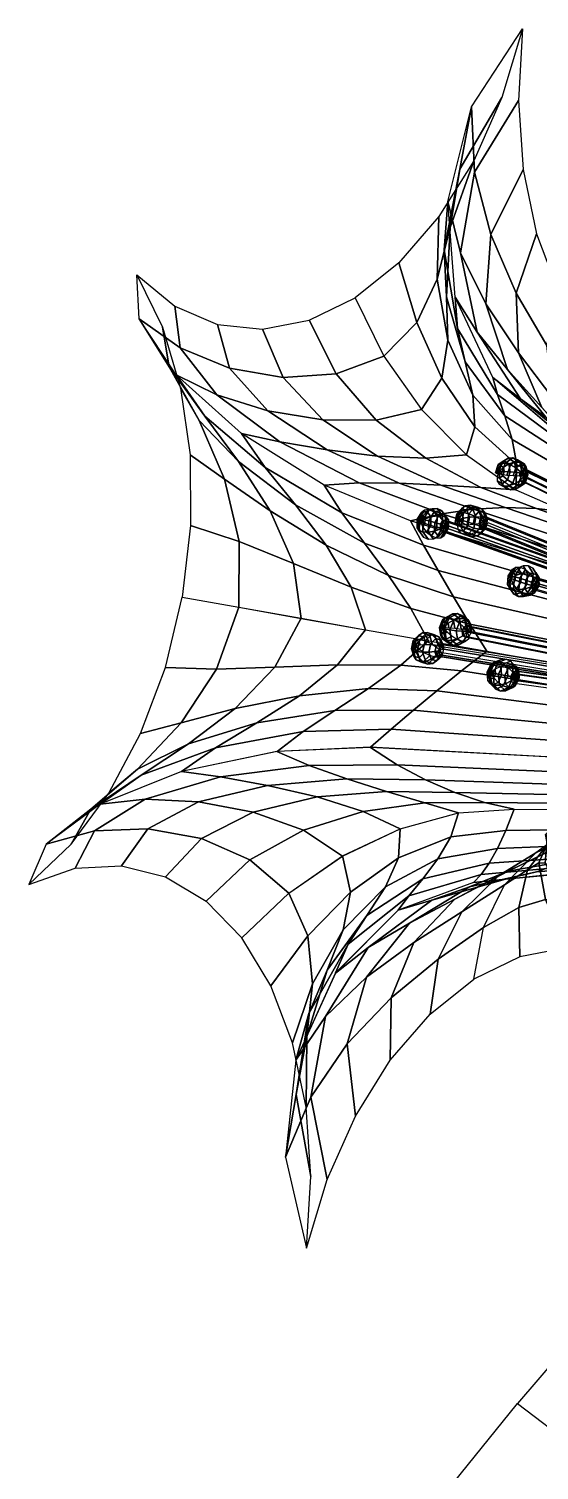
# Model space of a CAD drawing. Header units: inches. Extents: x -336 to -192, y -475 to -71.
# Drawn here: x -302.064 to -300.684, y -196.124 to -192.228 of the extents above; entities that cross this region are included whole.
import ezdxf

# ---------------------------------------------------------------- set-up
doc = ezdxf.new("R2010")
doc.units = ezdxf.units.IN
for name, color, linetype in [('0153', 7, 'Continuous'), ('0153-2', 7, 'Continuous'), ('0153-3', 2, 'Continuous'), ('0153-4', 64, 'Continuous')]:
    doc.layers.add(name, color=color, linetype=linetype)

# ---------------------------------------------------------------- blocks, each defined once
blk = doc.blocks.new('C11_0153')
at = {"layer": '0153-2'}
mesh = blk.add_polymesh((6, 6), dxfattribs=at)
for k, corner in enumerate([(-8.3203, -7.1813, 16.5034), (-8.2118, -7.4019, 16.5331), (-8.0688, -7.6037, 16.5198), (-7.8992, -7.7754, 16.4642), (-7.7125, -7.9077, 16.3695), (-7.5189, -7.9932, 16.2409), (-8.1545, -7.0491, 16.6769), (-8.0874, -7.2747, 16.7065), (-7.9928, -7.486, 16.6761), (-7.8667, -7.6694, 16.5941), (-7.7088, -7.8129, 16.4724), (-7.5214, -7.9072, 16.3265), (-8.0031, -6.8742, 16.8237), (-8.0096, -7.1105, 16.8694), (-7.9697, -7.342, 16.8375), (-7.8753, -7.5502, 16.739), (-7.7257, -7.7178, 16.5922), (-7.5278, -7.8318, 16.4215), (-7.8716, -6.663, 16.9383), (-7.961, -6.915, 17.0085), (-7.975, -7.1778, 16.9871), (-7.9044, -7.4242, 16.8839), (-7.7532, -7.6276, 16.7196), (-7.5379, -7.7683, 16.5245), (-7.7649, -6.4231, 17.0167), (-7.9238, -6.6952, 17.1116), (-7.9835, -7.0003, 17.1092), (-7.9335, -7.2981, 17.0141), (-7.7813, -7.5478, 16.8452), (-7.5516, -7.7175, 16.6339), (-7.6867, -6.1634, 17.0559), (-7.8796, -6.4588, 17.1676), (-7.9694, -6.8172, 17.1886), (-7.9412, -7.1788, 17.1152), (-7.7998, -7.4834, 16.9598), (-7.5687, -7.6802, 16.7482)]):
    mesh.set_mesh_vertex(divmod(k, 6), corner)
mesh = blk.add_polymesh((6, 6), dxfattribs=at)
for k, corner in enumerate([(-7.4413, -7.3372, 17.6083), (-7.4744, -7.5327, 17.46), (-7.4555, -7.7125, 17.2907), (-7.3856, -7.8666, 17.1099), (-7.2687, -7.9865, 16.9274), (-7.1111, -8.0656, 16.7535), (-7.5516, -7.1561, 17.4348), (-7.5949, -7.3621, 17.3256), (-7.5722, -7.5606, 17.2048), (-7.4886, -7.7366, 17.0693), (-7.354, -7.8759, 16.9184), (-7.1824, -7.9674, 16.7526), (-7.6337, -6.9398, 17.288), (-7.7113, -7.1635, 17.2443), (-7.7026, -7.3895, 17.1732), (-7.614, -7.5967, 17.0675), (-7.4604, -7.7649, 16.9257), (-7.2652, -7.8785, 16.7516), (-7.6847, -6.6962, 17.1734), (-7.8073, -6.9424, 17.2017), (-7.8257, -7.2044, 17.1749), (-7.7432, -7.4529, 17.0866), (-7.5772, -7.659, 16.9408), (-7.358, -7.8003, 16.7505), (-7.7026, -6.4343, 17.095), (-7.8681, -6.7053, 17.1817), (-7.9211, -7.0116, 17.1876), (-7.8582, -7.3116, 17.1087), (-7.6939, -7.5634, 16.9551), (-7.4597, -7.7339, 16.7494), (-7.6867, -6.1636, 17.0559), (-7.8796, -6.459, 17.1677), (-7.9694, -6.8174, 17.1886), (-7.9412, -7.179, 17.1153), (-7.7998, -7.4836, 16.9598), (-7.5687, -7.6804, 16.7482)]):
    mesh.set_mesh_vertex(divmod(k, 6), corner)
mesh = blk.add_polymesh((6, 6), dxfattribs=at)
for k, corner in enumerate([(-8.9745, -8.3147, 15.9508), (-8.7605, -8.3526, 16.0696), (-8.5251, -8.3944, 16.1343), (-8.2814, -8.4376, 16.1415), (-8.0427, -8.4798, 16.0906), (-7.8223, -8.5189, 15.9846), (-8.9432, -8.0433, 15.9304), (-8.7591, -8.1042, 16.067), (-8.5543, -8.1867, 16.1431), (-8.3348, -8.2759, 16.1546), (-8.109, -8.3571, 16.1022), (-7.8861, -8.4159, 15.9918), (-8.9454, -7.7761, 15.87), (-8.8153, -7.8673, 16.0508), (-8.6417, -7.9881, 16.158), (-8.4305, -8.1171, 16.1847), (-8.1938, -8.2324, 16.1328), (-7.9478, -8.3136, 16.0136), (-8.9812, -7.5228, 15.7718), (-8.9104, -7.6456, 16.0092), (-8.7622, -7.8014, 16.1624), (-8.5466, -7.965, 16.218), (-8.2851, -8.1102, 16.1755), (-8.0064, -8.2135, 16.0496), (-9.0491, -7.2928, 15.6393), (-9.0247, -7.4426, 15.9314), (-8.8898, -7.629, 16.1404), (-8.6609, -7.8232, 16.241), (-8.3705, -7.9947, 16.2236), (-8.061, -8.1171, 16.0993), (-9.1468, -7.0945, 15.4775), (-9.1374, -7.2609, 15.8078), (-8.9976, -7.4728, 16.0771), (-8.7506, -7.6949, 16.2403), (-8.4376, -7.8901, 16.2703), (-8.1109, -8.0259, 16.162)]):
    mesh.set_mesh_vertex(divmod(k, 6), corner)
mesh = blk.add_polymesh((6, 6), dxfattribs=at)
for k, corner in enumerate([(-8.3203, -7.1813, 16.5034), (-8.2117, -7.4019, 16.5331), (-8.0687, -7.6036, 16.5199), (-7.8991, -7.7754, 16.4644), (-7.7124, -7.9076, 16.3697), (-7.5188, -7.9931, 16.2411), (-8.4944, -7.2659, 16.3095), (-8.3925, -7.4692, 16.3767), (-8.2412, -7.6444, 16.4075), (-8.0533, -7.7885, 16.3923), (-7.8449, -7.8997, 16.3253), (-7.6338, -7.9788, 16.205), (-8.6704, -7.2998, 16.1023), (-8.5932, -7.4827, 16.2384), (-8.4429, -7.6437, 16.326), (-8.2359, -7.7803, 16.3491), (-7.9963, -7.8904, 16.2996), (-7.7523, -7.975, 16.1787), (-8.8419, -7.2818, 15.8894), (-8.796, -7.4476, 16.1058), (-8.651, -7.6089, 16.2563), (-8.4265, -7.7572, 16.3195), (-8.154, -7.8833, 16.2863), (-7.8725, -7.9817, 16.1627), (-9.0027, -7.2125, 15.6786), (-8.9831, -7.3708, 15.9665), (-8.8433, -7.5487, 16.1797), (-8.6048, -7.7262, 16.2884), (-8.3053, -7.882, 16.2787), (-7.9925, -7.9987, 16.1572), (-9.1467, -7.0945, 15.4776), (-9.1373, -7.261, 15.808), (-8.9975, -7.4729, 16.0772), (-8.7505, -7.695, 16.2404), (-8.4375, -7.8902, 16.2704), (-8.1108, -8.026, 16.1621)]):
    mesh.set_mesh_vertex(divmod(k, 6), corner)
mesh = blk.add_polymesh((6, 6), dxfattribs=at)
for k, corner in enumerate([(-8.1108, -8.026, 16.1621), (-7.9925, -7.9987, 16.1572), (-7.8725, -7.9817, 16.1627), (-7.7523, -7.975, 16.1787), (-7.6338, -7.9788, 16.205), (-7.5188, -7.9931, 16.2411), (-7.2951, -8.2759, 15.7091), (-7.1959, -8.2507, 15.7018), (-7.1048, -8.234, 15.6994), (-7.0169, -8.2264, 15.705), (-6.9272, -8.2285, 15.7212), (-6.8309, -8.2406, 15.7507), (-6.4857, -8.5135, 15.2384), (-6.4128, -8.4941, 15.2322), (-6.3455, -8.48, 15.227), (-6.2804, -8.4722, 15.2267), (-6.2141, -8.4716, 15.2349), (-6.1433, -8.4792, 15.2554), (-5.6831, -8.7387, 14.7503), (-5.6386, -8.7266, 14.7473), (-5.5922, -8.7164, 14.743), (-5.5454, -8.7092, 14.7408), (-5.4996, -8.7063, 14.7438), (-5.4562, -8.7088, 14.7552), (-4.8878, -8.9515, 14.2452), (-4.8682, -8.9458, 14.2458), (-4.8424, -8.9399, 14.2449), (-4.8145, -8.9346, 14.2442), (-4.7889, -8.9309, 14.2454), (-4.7697, -8.9295, 14.2503), (-4.1, -9.1516, 13.7232), (-4.0968, -9.1495, 13.7267), (-4.0935, -9.1475, 13.7302), (-4.0903, -9.1454, 13.7337), (-4.087, -9.1433, 13.7372), (-4.0838, -9.1412, 13.7407)]):
    mesh.set_mesh_vertex(divmod(k, 6), corner)
mesh = blk.add_polymesh((6, 6), dxfattribs=at)
for k, corner in enumerate([(-7.8223, -8.5189, 15.9846), (-7.0686, -8.6524, 15.5498), (-6.3199, -8.785, 15.1062), (-5.5763, -8.9166, 14.6538), (-4.8378, -9.0474, 14.1927), (-4.1047, -9.1772, 13.723), (-7.8861, -8.4159, 15.9918), (-7.1224, -8.5666, 15.5563), (-6.3589, -8.7223, 15.1126), (-5.599, -8.8783, 14.6598), (-4.8462, -9.0298, 14.197), (-4.1038, -9.1721, 13.723), (-7.9478, -8.3136, 16.0136), (-7.1698, -8.4912, 15.5758), (-6.3937, -8.6683, 15.1309), (-5.6222, -8.842, 14.6759), (-4.8577, -9.0092, 14.2076), (-4.1029, -9.167, 13.723), (-8.0064, -8.2135, 16.0496), (-7.2128, -8.4211, 15.6081), (-6.4256, -8.6185, 15.1594), (-5.6447, -8.8071, 14.6987), (-4.8701, -8.9878, 14.2214), (-4.1019, -9.1618, 13.723), (-8.061, -8.1171, 16.0993), (-7.2539, -8.351, 15.6527), (-6.4558, -8.5684, 15.1958), (-5.6654, -8.7728, 14.7246), (-4.881, -8.9678, 14.235), (-4.101, -9.1567, 13.723), (-8.1109, -8.0259, 16.162), (-7.2952, -8.2758, 15.7089), (-6.4858, -8.5134, 15.2383), (-5.6832, -8.7387, 14.7502), (-4.8879, -8.9514, 14.245), (-4.1001, -9.1515, 13.723)]):
    mesh.set_mesh_vertex(divmod(k, 6), corner)
mesh = blk.add_polymesh((6, 6), dxfattribs=at)
for k, corner in enumerate([(-8.9745, -8.3147, 15.9508), (-8.7605, -8.3526, 16.0696), (-8.5251, -8.3942, 16.1343), (-8.2813, -8.4374, 16.1415), (-8.0427, -8.4796, 16.0906), (-7.8223, -8.5187, 15.9846), (-9.0383, -8.5804, 15.9304), (-8.8445, -8.5863, 16.067), (-8.6238, -8.5793, 16.1431), (-8.387, -8.5708, 16.1546), (-8.1471, -8.5721, 16.1022), (-7.9176, -8.5935, 15.9918), (-9.1322, -8.8305, 15.87), (-8.9786, -8.7896, 16.0508), (-8.7741, -8.7357, 16.158), (-8.5314, -8.6871, 16.1847), (-8.2696, -8.6601, 16.1328), (-8.0107, -8.6684, 16.0136), (-9.2527, -9.0561, 15.7718), (-9.1441, -8.9651, 16.0092), (-8.9514, -8.8697, 16.1624), (-8.6927, -8.7901, 16.218), (-8.3973, -8.7436, 16.1755), (-8.1, -8.7422, 16.0496), (-9.3956, -9.2488, 15.6393), (-9.3212, -9.1165, 15.9314), (-9.1304, -8.9877, 16.1404), (-8.8488, -8.884, 16.241), (-8.5171, -8.8227, 16.2236), (-8.1844, -8.814, 16.0993), (-9.5554, -9.4015, 15.4775), (-9.4894, -9.2484, 15.8078), (-9.2853, -9.0974, 16.0771), (-8.9771, -8.9737, 16.2403), (-8.6161, -8.8978, 16.2703), (-8.2626, -8.8825, 16.162)]):
    mesh.set_mesh_vertex(divmod(k, 6), corner)
mesh = blk.add_polymesh((6, 6), dxfattribs=at)
for k, corner in enumerate([(-8.2626, -8.8825, 16.162), (-8.1844, -8.814, 16.0993), (-8.1, -8.7422, 16.0496), (-8.0107, -8.6684, 16.0136), (-7.9176, -8.5935, 15.9918), (-7.8223, -8.5187, 15.9846), (-7.4107, -8.928, 15.7089), (-7.3461, -8.8716, 15.6527), (-7.2835, -8.8199, 15.6081), (-7.2189, -8.7688, 15.5758), (-7.1486, -8.7143, 15.5563), (-7.0686, -8.6522, 15.5498), (-6.5689, -8.9828, 15.2383), (-6.5219, -8.9415, 15.1958), (-6.4763, -8.9048, 15.1594), (-6.4293, -8.869, 15.1309), (-6.378, -8.8302, 15.1126), (-6.3199, -8.7848, 15.1062), (-5.7378, -9.047, 14.7502), (-5.7093, -9.021, 14.7246), (-5.6782, -8.996, 14.6987), (-5.645, -8.9709, 14.6759), (-5.6108, -8.9447, 14.6598), (-5.5762, -8.9165, 14.6538), (-4.9178, -9.1203, 14.245), (-4.9057, -9.1073, 14.235), (-4.8886, -9.0923, 14.2214), (-4.8696, -9.0764, 14.2076), (-4.8517, -9.061, 14.197), (-4.8378, -9.0474, 14.1927), (-4.1092, -9.2029, 13.723), (-4.1083, -9.1978, 13.723), (-4.1074, -9.1927, 13.723), (-4.1065, -9.1875, 13.723), (-4.1056, -9.1824, 13.723), (-4.1047, -9.1772, 13.723)]):
    mesh.set_mesh_vertex(divmod(k, 6), corner)
mesh = blk.add_polymesh((6, 6), dxfattribs=at)
for k, corner in enumerate([(-8.7496, -9.604, 16.5032), (-8.5719, -9.4341, 16.5329), (-8.3682, -9.2938, 16.5197), (-8.15, -9.1907, 16.4641), (-7.9292, -9.1306, 16.3695), (-7.718, -9.1168, 16.2408), (-8.8841, -9.4647, 16.3093), (-8.7185, -9.3087, 16.3764), (-8.5163, -9.1962, 16.4073), (-8.2903, -9.1254, 16.3921), (-8.0563, -9.0926, 16.3251), (-7.831, -9.0907, 16.2048), (-9.0377, -9.3724, 16.1021), (-8.9024, -9.2271, 16.2382), (-8.7059, -9.1276, 16.3257), (-8.4646, -9.0704, 16.3489), (-8.2018, -9.0493, 16.2994), (-7.9435, -9.0536, 16.1785), (-9.205, -9.3304, 15.8892), (-9.1049, -9.1905, 16.1056), (-8.9133, -9.0887, 16.2561), (-8.6516, -9.0266, 16.3193), (-8.3523, -9.0018, 16.286), (-8.0541, -9.0061, 16.1625), (-9.3797, -9.3403, 15.6784), (-9.307, -9.1983, 15.9663), (-9.1146, -9.0793, 16.1795), (-8.8296, -8.9944, 16.2881), (-8.4949, -8.9511, 16.2785), (-8.161, -8.9488, 16.1569), (-9.5555, -9.4016, 15.4774), (-9.4895, -9.2485, 15.8077), (-9.2854, -9.0975, 16.077), (-8.9772, -8.9738, 16.2402), (-8.6162, -8.898, 16.2702), (-8.2627, -8.8826, 16.1619)]):
    mesh.set_mesh_vertex(divmod(k, 6), corner)
mesh = blk.add_polymesh((6, 6), dxfattribs=at)
for k, corner in enumerate([(-7.718, -9.1168, 16.2408), (-6.9869, -9.1207, 15.7504), (-6.2593, -9.1328, 15.2551), (-5.5351, -9.1531, 14.755), (-4.8145, -9.1816, 14.2501), (-4.0976, -9.2184, 13.7405), (-7.831, -9.0907, 16.2048), (-7.0816, -9.099, 15.721), (-6.3284, -9.1156, 15.2347), (-5.5767, -9.1405, 14.7436), (-4.8321, -9.1738, 14.2452), (-4.1, -9.2153, 13.737), (-7.9435, -9.0536, 16.1785), (-7.1665, -9.0701, 15.7048), (-6.3904, -9.0923, 15.2265), (-5.6188, -9.1221, 14.7406), (-4.8549, -9.1614, 14.2439), (-4.1023, -9.2122, 13.7335), (-8.0541, -9.0061, 16.1625), (-7.2464, -9.0328, 15.6992), (-6.4489, -9.0625, 15.2268), (-5.6602, -9.0993, 14.7428), (-4.8792, -9.1469, 14.2447), (-4.1046, -9.2092, 13.73), (-8.161, -8.9488, 16.1569), (-7.3262, -8.9858, 15.7015), (-6.5073, -9.0262, 15.232), (-5.7003, -9.0738, 14.7471), (-4.9014, -9.1325, 14.2456), (-4.107, -9.2061, 13.7264), (-8.2627, -8.8826, 16.1619), (-7.4108, -8.9281, 15.7088), (-6.569, -8.9829, 15.2382), (-5.7379, -9.0471, 14.7501), (-4.9179, -9.1204, 14.2449), (-4.1093, -9.203, 13.7229)]):
    mesh.set_mesh_vertex(divmod(k, 6), corner)
mesh = blk.add_polymesh((6, 6), dxfattribs=at)
for k, corner in enumerate([(-7.8706, -9.7598, 17.6081), (-7.8346, -9.5649, 17.4597), (-7.7551, -9.4025, 17.2904), (-7.6366, -9.2818, 17.1095), (-7.4856, -9.2094, 16.9271), (-7.3104, -9.1892, 16.7531), (-7.6965, -9.6752, 17.802), (-7.7013, -9.4891, 17.6551), (-7.6683, -9.3465, 17.4731), (-7.5912, -9.2494, 17.2709), (-7.4675, -9.197, 17.0653), (-7.2986, -9.1852, 16.8739), (-7.5205, -9.6413, 18.0092), (-7.6001, -9.458, 17.8751), (-7.6249, -9.3192, 17.6845), (-7.5829, -9.2267, 17.4571), (-7.4709, -9.1789, 17.2181), (-7.2947, -9.1687, 16.9941), (-7.349, -9.6593, 18.2221), (-7.5149, -9.4723, 18.1041), (-7.6012, -9.3213, 17.9054), (-7.5923, -9.2144, 17.6508), (-7.4869, -9.1553, 17.3739), (-7.2987, -9.1401, 17.112), (-7.1883, -9.7286, 18.4329), (-7.4292, -9.5311, 18.3266), (-7.5732, -9.3524, 18.1169), (-7.5996, -9.2125, 17.8342), (-7.5061, -9.1264, 17.5214), (-7.3106, -9.0996, 17.2259), (-7.0442, -9.8466, 18.6339), (-7.3261, -9.6319, 18.5271), (-7.517, -9.4109, 18.2998), (-7.5852, -9.2205, 17.9899), (-7.5193, -9.0924, 17.649), (-7.3302, -9.048, 17.334)]):
    mesh.set_mesh_vertex(divmod(k, 6), corner)
mesh = blk.add_polymesh((6, 6), dxfattribs=at)
for k, corner in enumerate([(-8.7496, -9.604, 16.5032), (-8.5719, -9.4341, 16.5328), (-8.3683, -9.2937, 16.5195), (-8.1501, -9.1906, 16.464), (-7.9293, -9.1305, 16.3693), (-7.7181, -9.1167, 16.2407), (-8.6393, -9.785, 16.6767), (-8.4988, -9.5962, 16.7062), (-8.3373, -9.4303, 16.6759), (-8.1559, -9.3013, 16.5939), (-7.9584, -9.2208, 16.4722), (-7.75, -9.1967, 16.3263), (-8.5572, -10.0013, 16.8235), (-8.4821, -9.7772, 16.8692), (-8.3652, -9.5735, 16.8372), (-8.2049, -9.4103, 16.7388), (-8.0069, -9.3044, 16.592), (-7.7819, -9.2653, 16.4213), (-8.5063, -10.2449, 16.9381), (-8.5036, -9.9774, 17.0083), (-8.4265, -9.7259, 16.9869), (-8.2756, -9.5187, 16.8837), (-8.0637, -9.3796, 16.7193), (-7.8132, -9.3215, 16.5242), (-8.4884, -10.5068, 17.0165), (-8.5442, -10.1966, 17.1114), (-8.4954, -9.8896, 17.109), (-8.3462, -9.6272, 17.0139), (-8.1175, -9.4449, 16.845), (-7.8435, -9.3644, 16.6337), (-8.5042, -10.7775, 17.0556), (-8.5838, -10.4338, 17.1674), (-8.5451, -10.0664, 17.1884), (-8.3944, -9.7365, 17.115), (-8.157, -9.499, 16.9596), (-7.8723, -9.3935, 16.7479)]):
    mesh.set_mesh_vertex(divmod(k, 6), corner)
mesh = blk.add_polymesh((6, 6), dxfattribs=at)
for k, corner in enumerate([(-7.8723, -9.3935, 16.7479), (-7.8435, -9.3644, 16.6337), (-7.8132, -9.3215, 16.5242), (-7.7819, -9.2653, 16.4213), (-7.75, -9.1967, 16.3263), (-7.7181, -9.1167, 16.2407), (-7.1136, -9.3171, 16.1551), (-7.089, -9.2962, 16.0577), (-7.0647, -9.2706, 15.972), (-7.04, -9.2356, 15.8947), (-7.0143, -9.187, 15.822), (-6.987, -9.1206, 15.7503), (-6.3551, -9.2629, 15.5593), (-6.3373, -9.2486, 15.4872), (-6.3184, -9.2333, 15.4226), (-6.299, -9.2119, 15.3637), (-6.2792, -9.1799, 15.3086), (-6.2593, -9.1327, 15.255), (-5.5974, -9.2309, 14.961), (-5.5872, -9.2218, 14.9168), (-5.5742, -9.212, 14.872), (-5.56, -9.1989, 14.8287), (-5.5465, -9.1801, 14.789), (-5.5351, -9.1531, 14.7549), (-4.8409, -9.2212, 14.3605), (-4.8378, -9.2157, 14.3411), (-4.8316, -9.2092, 14.3162), (-4.8243, -9.2015, 14.2899), (-4.8179, -9.1924, 14.2665), (-4.8145, -9.1816, 14.2501), (-4.0859, -9.2337, 13.7581), (-4.0883, -9.2306, 13.7546), (-4.0906, -9.2276, 13.751), (-4.0929, -9.2245, 13.7475), (-4.0953, -9.2214, 13.744), (-4.0976, -9.2184, 13.7405)]):
    mesh.set_mesh_vertex(divmod(k, 6), corner)
mesh = blk.add_polymesh((6, 6), dxfattribs=at)
for k, corner in enumerate([(-7.8706, -9.7598, 17.6081), (-7.8345, -9.5648, 17.4598), (-7.755, -9.4025, 17.2905), (-7.6365, -9.2817, 17.1096), (-7.4855, -9.2093, 16.9272), (-7.3103, -9.1891, 16.7533), (-8.0364, -9.892, 17.4346), (-8.0063, -9.6836, 17.3253), (-7.9168, -9.505, 17.2045), (-7.7779, -9.3684, 17.0691), (-7.6036, -9.2838, 16.9182), (-7.411, -9.2569, 16.7524), (-8.1878, -10.0669, 17.2878), (-8.1838, -9.8302, 17.2441), (-8.0981, -9.621, 17.173), (-7.9436, -9.4568, 17.0672), (-7.7416, -9.3515, 16.9255), (-7.5192, -9.3119, 16.7514), (-8.3193, -10.2782, 17.1732), (-8.35, -10.0048, 17.2014), (-8.2772, -9.7525, 17.1746), (-8.1144, -9.5474, 17.0864), (-7.8877, -9.4109, 16.9406), (-7.6333, -9.3535, 16.7503), (-8.4261, -10.518, 17.0948), (-8.4885, -10.2067, 17.1815), (-8.4331, -9.9008, 17.1874), (-8.271, -9.6406, 17.1085), (-8.0301, -9.4606, 16.9549), (-7.7516, -9.3809, 16.7492), (-8.5042, -10.7777, 17.0557), (-8.5838, -10.434, 17.1674), (-8.5451, -10.0666, 17.1884), (-8.3944, -9.7366, 17.115), (-8.157, -9.4991, 16.9596), (-7.8723, -9.3937, 16.748)]):
    mesh.set_mesh_vertex(divmod(k, 6), corner)
mesh = blk.add_polymesh((6, 6), dxfattribs=at)
for k, corner in enumerate([(-7.3103, -9.1891, 16.7533), (-6.6676, -9.1773, 16.1518), (-6.0221, -9.1749, 15.5532), (-5.3739, -9.1818, 14.9576), (-4.723, -9.198, 14.3651), (-4.0697, -9.2235, 13.7757), (-7.411, -9.2569, 16.7524), (-6.752, -9.2337, 16.1517), (-6.0847, -9.2146, 15.553), (-5.413, -9.2039, 14.9568), (-4.7411, -9.2061, 14.3631), (-4.0729, -9.2256, 13.7722), (-7.5192, -9.3119, 16.7514), (-6.8346, -9.2722, 16.1528), (-6.1468, -9.239, 15.5551), (-5.457, -9.2174, 14.9583), (-4.7664, -9.2119, 14.3627), (-4.0762, -9.2276, 13.7687), (-7.6333, -9.3535, 16.7503), (-6.9196, -9.2965, 16.1544), (-6.211, -9.2525, 15.5578), (-5.5038, -9.2246, 14.9606), (-4.7944, -9.216, 14.3629), (-4.0794, -9.2297, 13.7651), (-7.7516, -9.3809, 16.7492), (-7.0112, -9.3102, 16.1555), (-6.2796, -9.259, 15.5597), (-5.5513, -9.2283, 14.962), (-4.8208, -9.2189, 14.3626), (-4.0827, -9.2318, 13.7616), (-7.8723, -9.3937, 16.748), (-7.1136, -9.3173, 16.1551), (-6.3551, -9.2631, 15.5593), (-5.5974, -9.2311, 14.961), (-4.8409, -9.2214, 14.3605), (-4.0859, -9.2339, 13.7581)]):
    mesh.set_mesh_vertex(divmod(k, 6), corner)
at = {"layer": '0153-3'}
mesh = blk.add_polymesh((8, 9), dxfattribs=dict(at, m_close=True))
for k, corner in enumerate([(-7.7748, -7.8394, 16.9936), (-7.7831, -7.8572, 16.9799), (-7.7831, -7.8736, 16.9624), (-7.7746, -7.8861, 16.9438), (-7.759, -7.8926, 16.9268), (-7.7387, -7.8924, 16.9141), (-7.7168, -7.8854, 16.9075), (-7.6965, -7.8726, 16.9082), (-7.681, -7.856, 16.916), (-7.7748, -7.8394, 16.9936), (-7.773, -7.8633, 16.9935), (-7.7643, -7.8848, 16.9875), (-7.7501, -7.9007, 16.9765), (-7.7325, -7.9085, 16.9622), (-7.7142, -7.907, 16.9468), (-7.698, -7.8966, 16.9326), (-7.6864, -7.8786, 16.9218), (-7.681, -7.856, 16.916), (-7.7748, -7.8394, 16.9936), (-7.7618, -7.8557, 17.0053), (-7.7437, -7.8708, 17.0094), (-7.7231, -7.8824, 17.0052), (-7.7033, -7.8887, 16.9933), (-7.6872, -7.8888, 16.9755), (-7.6774, -7.8826, 16.9546), (-7.6752, -7.8711, 16.9337), (-7.681, -7.856, 16.916), (-7.7748, -7.8394, 16.9936), (-7.7561, -7.839, 17.0086), (-7.7332, -7.8399, 17.0154), (-7.7094, -7.842, 17.0131), (-7.6885, -7.8449, 17.0018), (-7.6736, -7.8483, 16.9834), (-7.6669, -7.8516, 16.9606), (-7.6695, -7.8543, 16.9369), (-7.681, -7.856, 16.916), (-7.7748, -7.8394, 16.9936), (-7.7593, -7.8228, 17.0013), (-7.7391, -7.81, 17.002), (-7.7171, -7.803, 16.9955), (-7.6968, -7.8028, 16.9827), (-7.6812, -7.8094, 16.9658), (-7.6728, -7.8218, 16.9471), (-7.6727, -7.8382, 16.9296), (-7.681, -7.856, 16.916), (-7.7748, -7.8394, 16.9936), (-7.7695, -7.8168, 16.9878), (-7.7578, -7.7988, 16.9769), (-7.7416, -7.7884, 16.9627), (-7.7233, -7.7869, 16.9473), (-7.7057, -7.7947, 16.933), (-7.6915, -7.8106, 16.9221), (-7.6828, -7.8321, 16.9161), (-7.681, -7.856, 16.916), (-7.7748, -7.8394, 16.9936), (-7.7806, -7.8243, 16.9759), (-7.7785, -7.8128, 16.955), (-7.7686, -7.8066, 16.934), (-7.7525, -7.8067, 16.9162), (-7.7327, -7.813, 16.9043), (-7.7122, -7.8246, 16.9001), (-7.694, -7.8397, 16.9042), (-7.681, -7.856, 16.916), (-7.7748, -7.8394, 16.9936), (-7.7863, -7.8411, 16.9726), (-7.7889, -7.8438, 16.9489), (-7.7823, -7.8471, 16.9262), (-7.7673, -7.8505, 16.9077), (-7.7464, -7.8534, 16.8965), (-7.7226, -7.8555, 16.8941), (-7.6997, -7.8564, 16.9009), (-7.681, -7.856, 16.916)]):
    mesh.set_mesh_vertex(divmod(k, 9), corner)
mesh = blk.add_polymesh((2, 6), dxfattribs=dict(at, n_close=True))
for k, corner in enumerate([(-7.6691, -7.8387, 16.9267), (-7.6832, -7.8337, 16.9085), (-7.6952, -7.851, 16.8978), (-7.693, -7.8733, 16.9052), (-7.6788, -7.8783, 16.9234), (-7.6668, -7.861, 16.9342), (-5.5073, -8.9044, 14.9074), (-5.5215, -8.8994, 14.8892), (-5.5334, -8.9167, 14.8784), (-5.5312, -8.939, 14.8859), (-5.517, -8.944, 14.9041), (-5.5051, -8.9267, 14.9149)]):
    mesh.set_mesh_vertex(divmod(k, 6), corner)
mesh = blk.add_polymesh((8, 9), dxfattribs=dict(at, m_close=True))
for k, corner in enumerate([(-8.0735, -8.0287, 16.6732), (-8.0647, -8.0496, 16.6809), (-8.05, -8.0686, 16.6816), (-8.0318, -8.0827, 16.6751), (-8.0128, -8.0899, 16.6623), (-7.9959, -8.0891, 16.6454), (-7.9837, -8.0803, 16.6267), (-7.978, -8.0649, 16.6092), (-7.9797, -8.0453, 16.5956), (-8.0735, -8.0287, 16.6732), (-8.0561, -8.0355, 16.6882), (-8.0343, -8.0426, 16.695), (-8.0113, -8.0488, 16.6926), (-7.9906, -8.0532, 16.6814), (-7.9754, -8.0551, 16.663), (-7.968, -8.0543, 16.6402), (-7.9695, -8.0509, 16.6165), (-7.9797, -8.0453, 16.5956), (-8.0735, -8.0287, 16.6732), (-8.0557, -8.0179, 16.6849), (-8.0335, -8.0099, 16.689), (-8.0102, -8.0061, 16.6848), (-7.9894, -8.007, 16.6729), (-7.9743, -8.0124, 16.6551), (-7.9672, -8.0216, 16.6342), (-7.9691, -8.0332, 16.6132), (-7.9797, -8.0453, 16.5956), (-8.0735, -8.0287, 16.6732), (-8.0636, -8.0069, 16.6731), (-8.0481, -7.9897, 16.6671), (-8.0293, -7.9796, 16.6561), (-8.0101, -7.9784, 16.6418), (-7.9934, -7.986, 16.6264), (-7.9818, -8.0014, 16.6122), (-7.977, -8.0222, 16.6014), (-7.9797, -8.0453, 16.5956), (-8.0735, -8.0287, 16.6732), (-8.0752, -8.0091, 16.6595), (-8.0695, -7.9938, 16.642), (-8.0573, -7.985, 16.6233), (-8.0404, -7.9841, 16.6064), (-8.0214, -7.9913, 16.5937), (-8.0032, -8.0055, 16.5871), (-7.9886, -8.0245, 16.5878), (-7.9797, -8.0453, 16.5956), (-8.0735, -8.0287, 16.6732), (-8.0837, -8.0232, 16.6522), (-8.0853, -8.0197, 16.6285), (-8.0779, -8.0189, 16.6058), (-8.0627, -8.0209, 16.5873), (-8.042, -8.0253, 16.5761), (-8.019, -8.0315, 16.5737), (-7.9971, -8.0385, 16.5805), (-7.9797, -8.0453, 16.5956), (-8.0735, -8.0287, 16.6732), (-8.0842, -8.0409, 16.6555), (-8.0861, -8.0524, 16.6346), (-8.0789, -8.0616, 16.6136), (-8.0638, -8.0671, 16.5958), (-8.0431, -8.068, 16.5839), (-8.0198, -8.0642, 16.5797), (-7.9976, -8.0562, 16.5838), (-7.9797, -8.0453, 16.5956), (-8.0735, -8.0287, 16.6732), (-8.0763, -8.0518, 16.6674), (-8.0715, -8.0726, 16.6565), (-8.0599, -8.0881, 16.6423), (-8.0432, -8.0957, 16.6269), (-8.024, -8.0944, 16.6126), (-8.0052, -8.0844, 16.6017), (-7.9897, -8.0672, 16.5957), (-7.9797, -8.0453, 16.5956)]):
    mesh.set_mesh_vertex(divmod(k, 9), corner)
mesh = blk.add_polymesh((8, 9), dxfattribs=dict(at, m_close=True))
for k, corner in enumerate([(-7.9287, -8.0203, 16.8672), (-7.9339, -8.0408, 16.8559), (-7.931, -8.0589, 16.8405), (-7.9204, -8.072, 16.8235), (-7.9037, -8.0781, 16.8074), (-7.8835, -8.0762, 16.7947), (-7.8628, -8.0666, 16.7873), (-7.8448, -8.0508, 16.7863), (-7.8323, -8.0312, 16.792), (-7.9287, -8.0203, 16.8672), (-7.9232, -8.0435, 16.87), (-7.9112, -8.0639, 16.8667), (-7.8945, -8.0786, 16.8577), (-7.8756, -8.0852, 16.8444), (-7.8575, -8.0827, 16.8289), (-7.8429, -8.0716, 16.8135), (-7.8341, -8.0535, 16.8005), (-7.8323, -8.0312, 16.792), (-7.9287, -8.0203, 16.8672), (-7.9135, -8.0329, 16.8809), (-7.8933, -8.0443, 16.8867), (-7.8711, -8.053, 16.8839), (-7.8504, -8.0575, 16.8728), (-7.8342, -8.0571, 16.8551), (-7.8251, -8.052, 16.8335), (-7.8244, -8.0429, 16.8114), (-7.8323, -8.0312, 16.792), (-7.9287, -8.0203, 16.8672), (-7.9106, -8.0152, 16.8821), (-7.8879, -8.0116, 16.8889), (-7.8641, -8.0102, 16.8867), (-7.8428, -8.0112, 16.8759), (-7.8272, -8.0144, 16.8579), (-7.8197, -8.0193, 16.8357), (-7.8215, -8.0252, 16.8125), (-7.8323, -8.0312, 16.792), (-7.9287, -8.0203, 16.8672), (-7.9162, -8.0007, 16.8729), (-7.8982, -7.9849, 16.8719), (-7.8775, -7.9753, 16.8646), (-7.8573, -7.9734, 16.8519), (-7.8406, -7.9795, 16.8358), (-7.83, -7.9926, 16.8187), (-7.827, -8.0107, 16.8034), (-7.8323, -8.0312, 16.792), (-7.9287, -8.0203, 16.8672), (-7.9269, -7.998, 16.8587), (-7.918, -7.9799, 16.8458), (-7.9034, -7.9688, 16.8304), (-7.8854, -7.9663, 16.8148), (-7.8665, -7.9729, 16.8016), (-7.8498, -7.9876, 16.7926), (-7.8378, -8.008, 16.7892), (-7.8323, -8.0312, 16.792), (-7.9287, -8.0203, 16.8672), (-7.9366, -8.0086, 16.8479), (-7.9359, -7.9995, 16.8257), (-7.9268, -7.9944, 16.8042), (-7.9106, -7.9941, 16.7865), (-7.8898, -7.9986, 16.7754), (-7.8677, -8.0072, 16.7725), (-7.8474, -8.0186, 16.7783), (-7.8323, -8.0312, 16.792), (-7.9287, -8.0203, 16.8672), (-7.9395, -8.0263, 16.8467), (-7.9413, -8.0323, 16.8235), (-7.9338, -8.0372, 16.8013), (-7.9182, -8.0404, 16.7834), (-7.8969, -8.0413, 16.7725), (-7.873, -8.0399, 16.7703), (-7.8504, -8.0363, 16.7772), (-7.8323, -8.0312, 16.792)]):
    mesh.set_mesh_vertex(divmod(k, 9), corner)
mesh = blk.add_polymesh((2, 6), dxfattribs=dict(at, n_close=True))
for k, corner in enumerate([(-7.8233, -8.011, 16.8005), (-7.8378, -8.0106, 16.7819), (-7.8467, -8.0307, 16.7733), (-7.8412, -8.0513, 16.7834), (-7.8267, -8.0518, 16.8021), (-7.8178, -8.0317, 16.8106), (-5.53, -8.9433, 14.8883), (-5.5445, -8.9428, 14.8697), (-5.5534, -8.9629, 14.8611), (-5.5478, -8.9835, 14.8712), (-5.5333, -8.984, 14.8898), (-5.5244, -8.9639, 14.8984)]):
    mesh.set_mesh_vertex(divmod(k, 6), corner)
mesh = blk.add_polymesh((2, 6), dxfattribs=dict(at, n_close=True))
for k, corner in enumerate([(-7.9851, -8.025, 16.5848), (-7.9948, -8.0452, 16.5773), (-7.9895, -8.0655, 16.5881), (-7.9744, -8.0657, 16.6063), (-7.9647, -8.0455, 16.6138), (-7.97, -8.0251, 16.603), (-5.5246, -8.9014, 14.8859), (-5.5343, -8.9216, 14.8784), (-5.529, -8.9419, 14.8892), (-5.5139, -8.9421, 14.9074), (-5.5042, -8.9219, 14.9149), (-5.5095, -8.9015, 14.9041)]):
    mesh.set_mesh_vertex(divmod(k, 6), corner)
mesh = blk.add_polymesh((8, 9), dxfattribs=dict(at, m_close=True))
for k, corner in enumerate([(-7.7314, -8.2426, 17.1532), (-7.7318, -8.2232, 17.1391), (-7.7249, -8.2085, 17.1215), (-7.7118, -8.2007, 17.1031), (-7.6944, -8.2009, 17.0866), (-7.6754, -8.2093, 17.0746), (-7.6577, -8.2244, 17.0689), (-7.644, -8.244, 17.0703), (-7.6363, -8.2651, 17.0788), (-7.7314, -8.2426, 17.1532), (-7.7408, -8.237, 17.1319), (-7.7415, -8.234, 17.1081), (-7.7334, -8.234, 17.0855), (-7.7178, -8.237, 17.0676), (-7.697, -8.2426, 17.0571), (-7.6742, -8.2499, 17.0555), (-7.6529, -8.2578, 17.0631), (-7.6363, -8.2651, 17.0788), (-7.7314, -8.2426, 17.1532), (-7.7421, -8.2546, 17.1355), (-7.744, -8.2665, 17.1147), (-7.7366, -8.2764, 17.0942), (-7.7213, -8.283, 17.077), (-7.7003, -8.285, 17.0657), (-7.6767, -8.2824, 17.0621), (-7.6543, -8.2754, 17.0667), (-7.6363, -8.2651, 17.0788), (-7.7314, -8.2426, 17.1532), (-7.7351, -8.2656, 17.1478), (-7.7309, -8.2869, 17.1375), (-7.7196, -8.3031, 17.124), (-7.7029, -8.3118, 17.1092), (-7.6833, -8.3117, 17.0955), (-7.6637, -8.3028, 17.0849), (-7.6472, -8.2864, 17.079), (-7.6363, -8.2651, 17.0788), (-7.7314, -8.2426, 17.1532), (-7.7238, -8.2637, 17.1616), (-7.71, -8.2832, 17.1631), (-7.6923, -8.2984, 17.1574), (-7.6733, -8.3067, 17.1454), (-7.656, -8.307, 17.1289), (-7.6428, -8.2992, 17.1105), (-7.6359, -8.2844, 17.0929), (-7.6363, -8.2651, 17.0788), (-7.7314, -8.2426, 17.1532), (-7.7148, -8.2498, 17.1689), (-7.6935, -8.2577, 17.1765), (-7.6707, -8.265, 17.1749), (-7.65, -8.2706, 17.1644), (-7.6343, -8.2736, 17.1464), (-7.6263, -8.2736, 17.1239), (-7.627, -8.2706, 17.1001), (-7.6363, -8.2651, 17.0788), (-7.7314, -8.2426, 17.1532), (-7.7135, -8.2323, 17.1653), (-7.691, -8.2252, 17.1699), (-7.6675, -8.2226, 17.1663), (-7.6464, -8.2247, 17.155), (-7.6311, -8.2312, 17.1378), (-7.6238, -8.2412, 17.1172), (-7.6256, -8.253, 17.0965), (-7.6363, -8.2651, 17.0788), (-7.7314, -8.2426, 17.1532), (-7.7205, -8.2212, 17.153), (-7.704, -8.2048, 17.1471), (-7.6845, -8.1959, 17.1365), (-7.6648, -8.1958, 17.1228), (-7.6481, -8.2045, 17.108), (-7.6368, -8.2207, 17.0945), (-7.6327, -8.242, 17.0842), (-7.6363, -8.2651, 17.0788)]):
    mesh.set_mesh_vertex(divmod(k, 9), corner)
mesh = blk.add_polymesh((2, 6), dxfattribs=dict(at, n_close=True))
for k, corner in enumerate([(-7.6323, -8.2854, 17.0901), (-7.6218, -8.2655, 17.0974), (-7.6259, -8.2452, 17.0861), (-7.6404, -8.2447, 17.0674), (-7.6508, -8.2646, 17.0601), (-7.6468, -8.2849, 17.0714), (-5.5247, -8.8996, 14.8853), (-5.5143, -8.8797, 14.8927), (-5.5183, -8.8594, 14.8813), (-5.5328, -8.8589, 14.8627), (-5.5432, -8.8788, 14.8554), (-5.5392, -8.8991, 14.8667)]):
    mesh.set_mesh_vertex(divmod(k, 6), corner)
mesh = blk.add_polymesh((8, 9), dxfattribs=dict(at, m_close=True))
for k, corner in enumerate([(-7.9851, -8.4284, 16.8864), (-7.9658, -8.4298, 16.9006), (-7.9427, -8.4322, 16.9063), (-7.9192, -8.4353, 16.9027), (-7.8989, -8.4386, 16.8903), (-7.885, -8.4416, 16.871), (-7.8795, -8.4438, 16.8478), (-7.8833, -8.445, 16.8242), (-7.8958, -8.4449, 16.8037), (-7.9851, -8.4284, 16.8864), (-7.9685, -8.4131, 16.8944), (-7.9476, -8.4014, 16.8949), (-7.9256, -8.395, 16.8877), (-7.9059, -8.395, 16.8741), (-7.8915, -8.4013, 16.8561), (-7.8845, -8.413, 16.8364), (-7.886, -8.4283, 16.818), (-7.8958, -8.4449, 16.8037), (-7.9851, -8.4284, 16.8864), (-7.9789, -8.4058, 16.8817), (-7.9669, -8.3878, 16.8714), (-7.9508, -8.3773, 16.8571), (-7.9331, -8.3758, 16.8409), (-7.9166, -8.3836, 16.8254), (-7.9037, -8.3994, 16.8129), (-7.8964, -8.421, 16.8053), (-7.8958, -8.4449, 16.8037), (-7.9851, -8.4284, 16.8864), (-7.991, -8.4121, 16.8699), (-7.9891, -8.3995, 16.8496), (-7.9799, -8.3925, 16.8287), (-7.9646, -8.3923, 16.8102), (-7.9457, -8.3988, 16.797), (-7.926, -8.4111, 16.7911), (-7.9085, -8.4273, 16.7935), (-7.8958, -8.4449, 16.8037), (-7.9851, -8.4284, 16.8864), (-7.9976, -8.4283, 16.866), (-8.0014, -8.4295, 16.8424), (-7.9959, -8.4317, 16.8191), (-7.982, -8.4347, 16.7999), (-7.9618, -8.438, 16.7875), (-7.9383, -8.4411, 16.7839), (-7.9151, -8.4435, 16.7896), (-7.8958, -8.4449, 16.8037), (-7.9851, -8.4284, 16.8864), (-7.9949, -8.445, 16.8722), (-7.9965, -8.4603, 16.8538), (-7.9895, -8.472, 16.8341), (-7.975, -8.4783, 16.816), (-7.9553, -8.4783, 16.8024), (-7.9333, -8.4719, 16.7953), (-7.9124, -8.4602, 16.7958), (-7.8958, -8.4449, 16.8037), (-7.9851, -8.4284, 16.8864), (-7.9845, -8.4524, 16.8849), (-7.9772, -8.4739, 16.8773), (-7.9643, -8.4897, 16.8647), (-7.9478, -8.4975, 16.8492), (-7.9302, -8.496, 16.8331), (-7.9141, -8.4855, 16.8188), (-7.902, -8.4675, 16.8084), (-7.8958, -8.4449, 16.8037), (-7.9851, -8.4284, 16.8864), (-7.9725, -8.4461, 16.8967), (-7.955, -8.4622, 16.899), (-7.9352, -8.4745, 16.8932), (-7.9163, -8.481, 16.88), (-7.9011, -8.4808, 16.8615), (-7.8918, -8.4738, 16.8405), (-7.89, -8.4612, 16.8202), (-7.8958, -8.4449, 16.8037)]):
    mesh.set_mesh_vertex(divmod(k, 9), corner)
mesh = blk.add_polymesh((8, 9), dxfattribs=dict(at, m_close=True))
for k, corner in enumerate([(-8.0933, -8.4993, 16.75), (-8.0745, -8.4952, 16.7644), (-8.0515, -8.4931, 16.7706), (-8.0277, -8.4931, 16.7679), (-8.0067, -8.4954, 16.7565), (-7.9918, -8.4995, 16.7382), (-7.9852, -8.5048, 16.7158), (-7.9879, -8.5106, 16.6927), (-7.9995, -8.5159, 16.6724), (-8.0933, -8.4993, 16.75), (-8.0794, -8.4805, 16.7553), (-8.0605, -8.4658, 16.7539), (-8.0395, -8.4575, 16.746), (-8.0195, -8.4568, 16.7328), (-8.0036, -8.4638, 16.7163), (-7.9942, -8.4776, 16.699), (-7.9928, -8.4958, 16.6836), (-7.9995, -8.5159, 16.6724), (-8.0933, -8.4993, 16.75), (-8.0903, -8.4771, 16.7414), (-8.0807, -8.4596, 16.7282), (-8.0658, -8.4494, 16.7125), (-8.048, -8.448, 16.6965), (-8.0299, -8.4557, 16.6828), (-8.0144, -8.4713, 16.6734), (-8.0037, -8.4925, 16.6697), (-7.9995, -8.5159, 16.6724), (-8.0933, -8.4993, 16.75), (-8.1009, -8.4871, 16.7308), (-8.1002, -8.4781, 16.7086), (-8.0913, -8.4735, 16.6869), (-8.0756, -8.4741, 16.6688), (-8.0554, -8.4799, 16.6572), (-8.0339, -8.4898, 16.6538), (-8.0142, -8.5025, 16.6591), (-7.9995, -8.5159, 16.6724), (-8.0933, -8.4993, 16.75), (-8.1049, -8.5046, 16.7297), (-8.1076, -8.5104, 16.7066), (-8.101, -8.5158, 16.6842), (-8.086, -8.5199, 16.6659), (-8.0651, -8.5221, 16.6545), (-8.0413, -8.5221, 16.6517), (-8.0182, -8.52, 16.658), (-7.9995, -8.5159, 16.6724), (-8.0933, -8.4993, 16.75), (-8.1, -8.5194, 16.7388), (-8.0985, -8.5377, 16.7233), (-8.0892, -8.5514, 16.7061), (-8.0733, -8.5584, 16.6896), (-8.0533, -8.5577, 16.6764), (-8.0322, -8.5494, 16.6685), (-8.0134, -8.5347, 16.6671), (-7.9995, -8.5159, 16.6724), (-8.0933, -8.4993, 16.75), (-8.0891, -8.5227, 16.7527), (-8.0784, -8.5439, 16.749), (-8.0628, -8.5595, 16.7396), (-8.0448, -8.5672, 16.7259), (-8.0269, -8.5659, 16.7099), (-8.0121, -8.5556, 16.6942), (-8.0025, -8.5381, 16.681), (-7.9995, -8.5159, 16.6724), (-8.0933, -8.4993, 16.75), (-8.0785, -8.5128, 16.7633), (-8.0589, -8.5254, 16.7686), (-8.0374, -8.5354, 16.7652), (-8.0172, -8.5411, 16.7536), (-8.0015, -8.5417, 16.7355), (-7.9926, -8.5372, 16.7138), (-7.9919, -8.5281, 16.6916), (-7.9995, -8.5159, 16.6724)]):
    mesh.set_mesh_vertex(divmod(k, 9), corner)
mesh = blk.add_polymesh((2, 6), dxfattribs=dict(at, n_close=True))
for k, corner in enumerate([(-7.9118, -8.4441, 16.7863), (-7.9063, -8.4648, 16.7964), (-7.8903, -8.4655, 16.8138), (-7.8799, -8.4456, 16.8211), (-7.8854, -8.425, 16.811), (-7.9014, -8.4242, 16.7936), (-5.5031, -8.9223, 14.9163), (-5.4975, -8.943, 14.9264), (-5.4816, -8.9437, 14.9438), (-5.4711, -8.9238, 14.9511), (-5.4767, -8.9032, 14.941), (-5.4927, -8.9024, 14.9236)]):
    mesh.set_mesh_vertex(divmod(k, 6), corner)
mesh = blk.add_polymesh((2, 6), dxfattribs=dict(at, n_close=True))
for k, corner in enumerate([(-8.0148, -8.5206, 16.655), (-8.0066, -8.5381, 16.6686), (-7.9913, -8.5334, 16.686), (-7.9843, -8.5112, 16.6898), (-7.9924, -8.4937, 16.6762), (-8.0077, -8.4984, 16.6588), (-5.5345, -8.9264, 14.8792), (-5.5263, -8.9439, 14.8928), (-5.5111, -8.9392, 14.9103), (-5.504, -8.917, 14.9141), (-5.5122, -8.8995, 14.9005), (-5.5274, -8.9042, 14.883)]):
    mesh.set_mesh_vertex(divmod(k, 6), corner)
mesh = blk.add_polymesh((8, 9), dxfattribs=dict(at, m_close=True))
for k, corner in enumerate([(-7.8068, -8.6008, 17.1179), (-7.7991, -8.5783, 17.1149), (-7.7854, -8.5605, 17.1065), (-7.7679, -8.5501, 17.0939), (-7.7492, -8.5486, 17.0791), (-7.732, -8.5564, 17.0642), (-7.7191, -8.5722, 17.0517), (-7.7125, -8.5936, 17.0432), (-7.713, -8.6174, 17.0403), (-7.8068, -8.6008, 17.1179), (-7.8106, -8.5832, 17.1021), (-7.8068, -8.5696, 17.0827), (-7.7958, -8.562, 17.0628), (-7.7793, -8.5616, 17.0454), (-7.7599, -8.5684, 17.0331), (-7.7405, -8.5814, 17.0279), (-7.724, -8.5986, 17.0304), (-7.713, -8.6174, 17.0403), (-7.8068, -8.6008, 17.1179), (-7.8178, -8.5989, 17.0967), (-7.82, -8.5985, 17.0729), (-7.8131, -8.5997, 17.05), (-7.7981, -8.6023, 17.0315), (-7.7772, -8.606, 17.0203), (-7.7537, -8.6102, 17.018), (-7.7312, -8.6142, 17.025), (-7.713, -8.6174, 17.0403), (-7.8068, -8.6008, 17.1179), (-7.8164, -8.616, 17.1021), (-7.8175, -8.6301, 17.0827), (-7.8098, -8.641, 17.0628), (-7.7945, -8.6471, 17.0454), (-7.7739, -8.6474, 17.0331), (-7.7512, -8.6418, 17.0279), (-7.7298, -8.6313, 17.0304), (-7.713, -8.6174, 17.0403), (-7.8068, -8.6008, 17.1179), (-7.8073, -8.6246, 17.1149), (-7.8006, -8.646, 17.1065), (-7.7877, -8.6618, 17.0939), (-7.7706, -8.6696, 17.0791), (-7.7518, -8.6682, 17.0642), (-7.7343, -8.6577, 17.0517), (-7.7207, -8.6399, 17.0432), (-7.713, -8.6174, 17.0403), (-7.8068, -8.6008, 17.1179), (-7.7957, -8.6196, 17.1278), (-7.7793, -8.6369, 17.1303), (-7.7599, -8.6499, 17.125), (-7.7404, -8.6567, 17.1128), (-7.724, -8.6562, 17.0953), (-7.713, -8.6486, 17.0755), (-7.7091, -8.635, 17.0561), (-7.713, -8.6174, 17.0403), (-7.8068, -8.6008, 17.1179), (-7.7886, -8.604, 17.1332), (-7.766, -8.608, 17.1402), (-7.7425, -8.6122, 17.1379), (-7.7217, -8.6159, 17.1267), (-7.7066, -8.6185, 17.1082), (-7.6997, -8.6198, 17.0853), (-7.7019, -8.6194, 17.0615), (-7.713, -8.6174, 17.0403), (-7.8068, -8.6008, 17.1179), (-7.7899, -8.5869, 17.1278), (-7.7686, -8.5764, 17.1303), (-7.7459, -8.5709, 17.125), (-7.7253, -8.5711, 17.1128), (-7.71, -8.5772, 17.0953), (-7.7023, -8.5881, 17.0755), (-7.7033, -8.6023, 17.0561), (-7.713, -8.6174, 17.0403)]):
    mesh.set_mesh_vertex(divmod(k, 9), corner)
mesh = blk.add_polymesh((2, 6), dxfattribs=dict(at, n_close=True))
for k, corner in enumerate([(-7.7171, -8.6407, 17.0403), (-7.7023, -8.6313, 17.0562), (-7.6982, -8.608, 17.0562), (-7.7089, -8.5942, 17.0403), (-7.7237, -8.6035, 17.0244), (-7.7278, -8.6268, 17.0244), (-5.5234, -8.945, 14.8966), (-5.5086, -8.9356, 14.9125), (-5.5045, -8.9123, 14.9125), (-5.5151, -8.8985, 14.8966), (-5.5299, -8.9078, 14.8808), (-5.534, -8.9311, 14.8808)]):
    mesh.set_mesh_vertex(divmod(k, 6), corner)
at = {"layer": '0153-4'}
mesh = blk.add_polymesh((2, 5), dxfattribs=at)
for k, corner in enumerate([(-7.7055, -11.366, 13.6115), (-7.2738, -11.6932, 13.8235), (-6.7975, -12.0635, 14.0495), (-6.323, -12.4407, 14.2677), (-5.8522, -12.8231, 14.4773), (-7.291, -10.8824, 13.2676), (-6.7971, -11.26, 13.5074), (-6.3033, -11.6446, 13.7412), (-5.8109, -12.0353, 13.9682), (-5.3217, -12.4308, 14.1877)]):
    mesh.set_mesh_vertex(divmod(k, 5), corner)
mesh = blk.add_polymesh((2, 5), dxfattribs=at)
for k, corner in enumerate([(-6.3942, -13.2115, 14.7121), (-6.8239, -12.8596, 14.5232), (-7.2585, -12.5132, 14.3241), (-7.6951, -12.1747, 14.1161), (-8.1087, -11.8635, 13.9111), (-5.8522, -12.8231, 14.4773), (-6.323, -12.4407, 14.2677), (-6.7975, -12.0635, 14.0495), (-7.2738, -11.6932, 13.8235), (-7.7055, -11.366, 13.6115)]):
    mesh.set_mesh_vertex(divmod(k, 5), corner)

msp = doc.modelspace()

# ---------------------------------------------------------------- block references
at = {"layer": '0153', "xscale": 0.7142857142856656, "yscale": 0.7142857142857153, "zscale": 0.7142857142857224}
msp.add_blockref('C11_0153', (-295.2384, -187.8259, 25.0728), dxfattribs=at)

doc.saveas('drawing.dxf')
